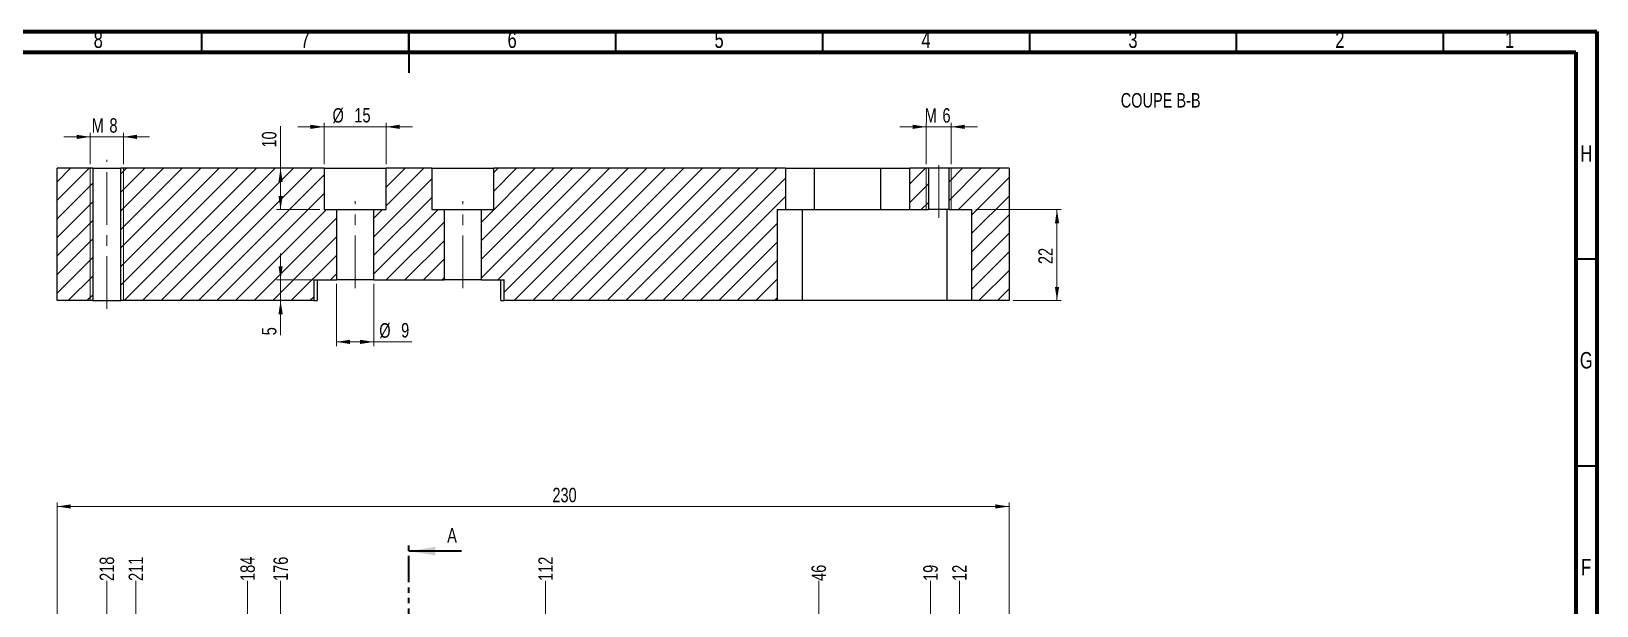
# Model space of a CAD drawing. Header units: millimetres. Extents: x 15 to 589, y 5 to 415.
# Drawn here: x 210.8 to 589, y 276.1 to 415 of the extents above; entities that cross this region are included whole.
import ezdxf

# ---------------------------------------------------------------- set-up
doc = ezdxf.new("R2010")
doc.units = ezdxf.units.MM
doc.linetypes.add('CENTERX2', pattern=[20.32, 12.7, -2.54, 2.54, -2.54])
doc.linetypes.add('PHANTOM', pattern=[12.7, 6.35, -1.27, 1.27, -1.27, 1.27, -1.27])
doc.styles.add('SLDTEXTSTYLE0', font='TXT', dxfattribs={"width": 0.75})
doc.dimstyles.new('SLDDIMSTYLE1', dxfattribs={"dimtxt": 3.5, "dimasz": 3.302, "dimexe": 0, "dimexo": 0.0625, "dimgap": 0.875, "dimtad": 0, "dimtih": 1, "dimtoh": 1, "dimrnd": 1e-09, "dimzin": 12, "dimdsep": 46, "dimtxsty": 'SLDTEXTSTYLE0', "dimblk1": 'NONE', "dimblk2": 'NONE', "dimsah": 1, "dimcen": 0.09, "dimadec": 0, "dimazin": 3, "dimtfac": 1, "dimtofl": 0, "dimtmove": 0, "dimatfit": 3, "dimldrblk": 'NONE', "dimfxl": 1, "dimfrac": 2, "dimtolj": 1, "dimtzin": 12, "dimarcsym": 0})
doc.dimstyles.new('SLDDIMSTYLE3', dxfattribs={"dimtxt": 3.5, "dimasz": 3.302, "dimexe": 0, "dimexo": 0.0625, "dimgap": 0.875, "dimtad": 1, "dimrnd": 1e-09, "dimzin": 12, "dimdsep": 46, "dimtxsty": 'SLDTEXTSTYLE0', "dimsah": 1, "dimcen": 0.09, "dimadec": 0, "dimazin": 3, "dimtfac": 1, "dimtofl": 0, "dimtmove": 0, "dimatfit": 3, "dimfxl": 1, "dimfrac": 2, "dimtolj": 1, "dimtzin": 12, "dimarcsym": 0})
doc.dimstyles.new('SLDDIMSTYLE5', dxfattribs={"dimtxt": 3.5, "dimasz": 3.302, "dimexe": 0, "dimexo": 0.0625, "dimgap": 0.875, "dimtad": 1, "dimrnd": 1e-09, "dimzin": 12, "dimdsep": 46, "dimtxsty": 'SLDTEXTSTYLE0', "dimsah": 1, "dimcen": 0.09, "dimadec": 0, "dimazin": 3, "dimtfac": 1, "dimtmove": 0, "dimatfit": 0, "dimfxl": 1, "dimfrac": 2, "dimtolj": 1, "dimtzin": 12, "dimarcsym": 0})

# ---------------------------------------------------------------- blocks, each defined once
blk = doc.blocks.new('_D_26')
at = {"color": 7, "linetype": 'Continuous', "lineweight": 18}
blk.add_line((435.02, 261.13), (435.02, 282.13), dxfattribs=at)
at = {"color": 7, "linetype": 'Continuous', "lineweight": 18, "insert": (433.29, 282.13), "char_height": 3.5, "attachment_point": 1, "rotation": 90, "style": 'SLDTEXTSTYLE0'}
blk.add_mtext('12', dxfattribs=at)
blk = doc.blocks.new('_None')
blk = doc.blocks.new('_D_30')
at = {"color": 7, "linetype": 'Continuous', "lineweight": 18}
blk.add_line((428.02, 241.13), (428.02, 282.13), dxfattribs=at)
at = {"color": 7, "linetype": 'Continuous', "lineweight": 18, "insert": (426.29, 282.13), "char_height": 3.5, "attachment_point": 1, "rotation": 90, "style": 'SLDTEXTSTYLE0'}
blk.add_mtext('19', dxfattribs=at)
blk = doc.blocks.new('_D_32')
at = {"color": 7, "linetype": 'Continuous', "lineweight": 18}
blk.add_line((401.02, 241.13), (401.02, 282.13), dxfattribs=at)
at = {"color": 7, "linetype": 'Continuous', "lineweight": 18, "insert": (399.29, 282.13), "char_height": 3.5, "attachment_point": 1, "rotation": 90, "style": 'SLDTEXTSTYLE0'}
blk.add_mtext('46', dxfattribs=at)
blk = doc.blocks.new('_D_35')
at = {"color": 7, "linetype": 'Continuous', "lineweight": 18}
blk.add_line((335.02, 273.13), (335.02, 282.13), dxfattribs=at)
at = {"color": 7, "linetype": 'Continuous', "lineweight": 18, "insert": (333.29, 282.13), "char_height": 3.5, "attachment_point": 1, "rotation": 90, "style": 'SLDTEXTSTYLE0'}
blk.add_mtext('112', dxfattribs=at)
blk = doc.blocks.new('_D_42')
at = {"color": 7, "linetype": 'Continuous', "lineweight": 18}
blk.add_line((271.02, 273.13), (271.02, 282.13), dxfattribs=at)
at = {"color": 7, "linetype": 'Continuous', "lineweight": 18, "insert": (269.29, 282.13), "char_height": 3.5, "attachment_point": 1, "rotation": 90, "style": 'SLDTEXTSTYLE0'}
blk.add_mtext('176', dxfattribs=at)
blk = doc.blocks.new('_D_43')
at = {"color": 7, "linetype": 'Continuous', "lineweight": 18}
blk.add_line((263.02, 241.13), (263.02, 282.13), dxfattribs=at)
at = {"color": 7, "linetype": 'Continuous', "lineweight": 18, "insert": (261.29, 282.13), "char_height": 3.5, "attachment_point": 1, "rotation": 90, "style": 'SLDTEXTSTYLE0'}
blk.add_mtext('184', dxfattribs=at)
blk = doc.blocks.new('_D_46')
at = {"color": 7, "linetype": 'Continuous', "lineweight": 18}
blk.add_line((236.02, 241.13), (236.02, 282.13), dxfattribs=at)
at = {"color": 7, "linetype": 'Continuous', "lineweight": 18, "insert": (234.29, 282.13), "char_height": 3.5, "attachment_point": 1, "rotation": 90, "style": 'SLDTEXTSTYLE0'}
blk.add_mtext('211', dxfattribs=at)
blk = doc.blocks.new('_D_49')
at = {"color": 7, "linetype": 'Continuous', "lineweight": 18}
blk.add_line((229.02, 261.13), (229.02, 282.13), dxfattribs=at)
at = {"color": 7, "linetype": 'Continuous', "lineweight": 18, "insert": (227.29, 282.13), "char_height": 3.5, "attachment_point": 1, "rotation": 90, "style": 'SLDTEXTSTYLE0'}
blk.add_mtext('218', dxfattribs=at)
blk = doc.blocks.new('_D_56')
at = {"color": 7, "linetype": 'Continuous', "lineweight": 18}
for p, q in [((217.02, 273.13), (217.02, 301.13)), ((447.02, 300.13), (217.02, 300.13)), ((447.02, 273.13), (447.02, 301.13))]:
    blk.add_line(p, q, dxfattribs=at)
for points in [[(217.02, 300.13), (220.32, 299.63), (220.32, 300.64)], [(447.02, 300.13), (443.72, 300.64), (443.72, 299.63)]]:
    blk.add_solid(points, dxfattribs=at)
at = {"color": 7, "linetype": 'Continuous', "lineweight": 18, "insert": (336.69, 304.65), "char_height": 3.5, "attachment_point": 1, "style": 'SLDTEXTSTYLE0'}
blk.add_mtext('230', dxfattribs=at)
blk = doc.blocks.new('_D_63')
at = {"color": 7, "linetype": 'Continuous', "lineweight": 18}
for p, q in [((427.02, 391.93), (420.67, 391.93)), ((427.02, 382.93), (427.02, 392.93)), ((433.02, 391.93), (427.02, 391.93)), ((433.02, 382.93), (433.02, 392.93)), ((433.02, 391.93), (439.37, 391.93))]:
    blk.add_line(p, q, dxfattribs=at)
for points in [[(427.02, 391.93), (423.72, 392.44), (423.72, 391.42)], [(433.02, 391.93), (436.32, 391.42), (436.32, 392.44)]]:
    blk.add_solid(points, dxfattribs=at)
at = {"color": 7, "linetype": 'Continuous', "lineweight": 18, "char_height": 3.5, "attachment_point": 1, "style": 'SLDTEXTSTYLE0'}
for s, insert in [('M', (426.64, 396.44)), ('6', (430.93, 396.44))]:
    blk.add_mtext(s, dxfattribs=dict(at, insert=insert))
blk = doc.blocks.new('_D_64')
at = {"color": 7, "linetype": 'Continuous', "lineweight": 18}
for p, q in [((439.02, 371.93), (459.6, 371.93)), ((458.6, 349.93), (458.6, 371.93)), ((448.02, 349.93), (459.6, 349.93))]:
    blk.add_line(p, q, dxfattribs=at)
for points in [[(458.6, 371.93), (458.1, 368.63), (459.11, 368.63)], [(458.6, 349.93), (459.11, 353.23), (458.1, 353.23)]]:
    blk.add_solid(points, dxfattribs=at)
at = {"color": 7, "linetype": 'Continuous', "lineweight": 18, "insert": (454.09, 358.75), "char_height": 3.5, "attachment_point": 1, "rotation": 90, "style": 'SLDTEXTSTYLE0'}
blk.add_mtext('22', dxfattribs=at)
blk = doc.blocks.new('_D_65')
at = {"color": 7, "linetype": 'Continuous', "lineweight": 18}
for p, q in [((281.52, 391.93), (275.17, 391.93)), ((281.52, 382.93), (281.52, 392.93)), ((281.52, 391.93), (296.52, 391.93)), ((296.52, 382.93), (296.52, 392.93)), ((296.52, 391.93), (302.87, 391.93))]:
    blk.add_line(p, q, dxfattribs=at)
for points in [[(281.52, 391.93), (278.22, 392.44), (278.22, 391.42)], [(296.52, 391.93), (299.82, 391.42), (299.82, 392.44)]]:
    blk.add_solid(points, dxfattribs=at)
at = {"color": 7, "linetype": 'Continuous', "lineweight": 18, "char_height": 3.5, "attachment_point": 1, "style": 'SLDTEXTSTYLE0'}
for s, insert in [('%%c', (283.56, 396.44)), ('15', (288.84, 396.49))]:
    blk.add_mtext(s, dxfattribs=dict(at, insert=insert))
blk = doc.blocks.new('_D_66')
at = {"color": 7, "linetype": 'Continuous', "lineweight": 18}
for p, q in [((271.01, 381.93), (271.01, 392.09)), ((271.01, 381.93), (271.01, 371.93)), ((280.52, 371.93), (270.01, 371.93))]:
    blk.add_line(p, q, dxfattribs=at)
for points in [[(271.01, 381.93), (270.5, 378.63), (271.52, 378.63)], [(271.01, 371.93), (271.52, 375.23), (270.5, 375.23)]]:
    blk.add_solid(points, dxfattribs=at)
at = {"color": 7, "linetype": 'Continuous', "lineweight": 18, "insert": (266.5, 386.92), "char_height": 3.5, "attachment_point": 1, "rotation": 90, "style": 'SLDTEXTSTYLE0'}
blk.add_mtext('10', dxfattribs=at)
blk = doc.blocks.new('_D_67')
at = {"color": 7, "linetype": 'Continuous', "lineweight": 18}
for p, q in [((284.52, 353.93), (284.52, 338.93)), ((293.52, 353.93), (293.52, 338.93)), ((284.52, 339.93), (293.52, 339.93)), ((293.52, 339.93), (302.72, 339.93))]:
    blk.add_line(p, q, dxfattribs=at)
for points in [[(284.52, 339.93), (287.82, 339.42), (287.82, 340.44)], [(293.52, 339.93), (290.22, 340.44), (290.22, 339.42)]]:
    blk.add_solid(points, dxfattribs=at)
at = {"color": 7, "linetype": 'Continuous', "lineweight": 18, "char_height": 3.5, "attachment_point": 1, "style": 'SLDTEXTSTYLE0'}
for s, insert in [('%%c', (294.86, 344.44)), ('9', (300.14, 344.49))]:
    blk.add_mtext(s, dxfattribs=dict(at, insert=insert))
blk = doc.blocks.new('_D_68')
at = {"color": 7, "linetype": 'Continuous', "lineweight": 18}
for p, q in [((271.01, 354.93), (271.01, 361.28)), ((283.52, 354.93), (270.01, 354.93)), ((271.01, 349.93), (271.01, 354.93)), ((271.01, 349.93), (271.01, 341.53))]:
    blk.add_line(p, q, dxfattribs=at)
for points in [[(271.01, 354.93), (271.52, 358.23), (270.5, 358.23)], [(271.01, 349.93), (270.5, 346.63), (271.52, 346.63)]]:
    blk.add_solid(points, dxfattribs=at)
at = {"color": 7, "linetype": 'Continuous', "lineweight": 18, "insert": (266.5, 341.53), "char_height": 3.5, "attachment_point": 1, "rotation": 90, "style": 'SLDTEXTSTYLE0'}
blk.add_mtext('5', dxfattribs=at)
blk = doc.blocks.new('_D_69')
at = {"color": 7, "linetype": 'Continuous', "lineweight": 18}
for p, q in [((225.02, 382.93), (225.02, 390.5)), ((233.02, 382.93), (233.02, 390.5)), ((225.02, 389.5), (218.67, 389.5)), ((225.02, 389.5), (233.02, 389.5)), ((233.02, 389.5), (239.37, 389.5))]:
    blk.add_line(p, q, dxfattribs=at)
for points in [[(225.02, 389.5), (221.72, 390.01), (221.72, 388.99)], [(233.02, 389.5), (236.32, 388.99), (236.32, 390.01)]]:
    blk.add_solid(points, dxfattribs=at)
at = {"color": 7, "linetype": 'Continuous', "lineweight": 18, "char_height": 3.5, "attachment_point": 1, "style": 'SLDTEXTSTYLE0'}
for s, insert in [('M', (225.37, 394.01)), ('8', (229.66, 394.01))]:
    blk.add_mtext(s, dxfattribs=dict(at, insert=insert))

msp = doc.modelspace()

# ---------------------------------------------------------------- hatches: boundary and pattern name
at = {"linetype": 'Continuous', "lineweight": 18}
h = msp.add_hatch(dxfattribs=at)
h.set_pattern_fill('ANSI31', style=0)
h.paths.add_polyline_path([(225.621, 349.929), (225.621, 381.929), (217.021, 381.929), (217.021, 349.929)], flags=0)
h = msp.add_hatch(dxfattribs=at)
h.set_pattern_fill('ANSI31', style=0)
h.paths.add_polyline_path([(281.521, 371.929), (281.521, 381.929), (232.421, 381.929), (232.421, 349.929), (279.021, 349.929), (279.021, 354.929), (284.521, 354.929), (284.521, 371.929)], flags=0)
h = msp.add_hatch(dxfattribs=at)
h.set_pattern_fill('ANSI31', style=0)
h.paths.add_polyline_path([(310.521, 354.929), (310.521, 371.929), (307.521, 371.929), (307.521, 381.929), (296.521, 381.929), (296.521, 371.929), (293.521, 371.929), (293.521, 354.929)], flags=0)
h = msp.add_hatch(dxfattribs=at)
h.set_pattern_fill('ANSI31', style=0)
h.paths.add_polyline_path([(393.021, 371.929), (393.021, 381.929), (322.521, 381.929), (322.521, 371.929), (319.521, 371.929), (319.521, 354.929), (325.021, 354.929), (325.021, 349.929), (391.021, 349.929), (391.021, 371.929)], flags=0)
h = msp.add_hatch(dxfattribs=at)
h.set_pattern_fill('ANSI31', style=0)
h.paths.add_polyline_path([(427.521, 371.929), (427.521, 381.929), (423.021, 381.929), (423.021, 371.929)], flags=0)
h = msp.add_hatch(dxfattribs=at)
h.set_pattern_fill('ANSI31', style=0)
h.paths.add_polyline_path([(447.021, 349.929), (447.021, 381.929), (432.521, 381.929), (432.521, 371.929), (438.021, 371.929), (438.021, 349.929)], flags=0)

# ---------------------------------------------------------------- linework, layer by layer
at = {"color": 7, "linetype": 'Continuous', "lineweight": 70}
for p, q in [((15, 415), (589, 415)), ((589, 415), (589, 5)), ((20, 410), (584, 410)), ((584, 410), (584, 10))]:
    msp.add_line(p, q, dxfattribs=at)
at = {"color": 7, "linetype": 'Continuous', "lineweight": 35}
for p, q in [((252, 410), (252, 415)), ((302, 415), (302, 405)), ((302, 410), (302, 415)), ((352, 410), (352, 415)), ((402, 410), (402, 415)), ((452, 410), (452, 415)), ((502, 410), (502, 415)), ((552, 410), (552, 415)), ((584, 360), (589, 360)), ((584, 310), (589, 310)), ((314.721, 289.335), (302.021, 289.335))]:
    msp.add_line(p, q, dxfattribs=at)
at = {"color": 7, "linetype": 'CENTERX2', "lineweight": 18}
for p, q in [((229.021, 347.929), (229.021, 383.929)), ((430.021, 369.929), (430.021, 383.929)), ((289.021, 352.929), (289.021, 373.929)), ((315.021, 352.929), (315.021, 373.929))]:
    msp.add_line(p, q, dxfattribs=at)
at = {"color": 7, "linetype": 'Continuous', "lineweight": 25}
for p, q in [((217.021, 349.929), (217.021, 381.929)), ((225.621, 381.929), (217.021, 381.929)), ((225.621, 381.929), (225.621, 349.929)), ((225.621, 381.929), (232.421, 381.929)), ((232.421, 349.929), (232.421, 381.929)), ((281.521, 381.929), (232.421, 381.929)), ((281.521, 381.929), (281.521, 371.929)), ((281.521, 381.929), (296.521, 381.929)), ((296.521, 371.929), (296.521, 381.929)), ((307.521, 381.929), (296.521, 381.929)), ((307.521, 381.929), (307.521, 371.929)), ((307.521, 381.929), (322.521, 381.929)), ((322.521, 371.929), (322.521, 381.929)), ((393.021, 381.929), (322.521, 381.929)), ((393.021, 381.929), (393.021, 371.929)), ((393.021, 381.929), (400.021, 381.929)), ((400.021, 371.929), (400.021, 381.929)), ((400.021, 381.929), (416.021, 381.929)), ((416.021, 371.929), (416.021, 381.929)), ((416.021, 381.929), (423.021, 381.929)), ((423.021, 371.929), (423.021, 381.929)), ((427.521, 381.929), (423.021, 381.929)), ((427.521, 381.929), (427.521, 371.929)), ((432.521, 381.929), (427.521, 381.929)), ((432.521, 371.929), (432.521, 381.929)), ((447.021, 381.929), (432.521, 381.929)), ((447.021, 381.929), (447.021, 349.929)), ((281.521, 371.929), (284.521, 371.929)), ((284.521, 371.929), (284.521, 354.929)), ((284.521, 371.929), (293.521, 371.929)), ((293.521, 354.929), (293.521, 371.929)), ((293.521, 371.929), (296.521, 371.929)), ((307.521, 371.929), (310.521, 371.929)), ((310.521, 371.929), (310.521, 354.929)), ((310.521, 371.929), (319.521, 371.929)), ((319.521, 354.929), (319.521, 371.929)), ((319.521, 371.929), (322.521, 371.929)), ((391.021, 371.929), (393.021, 371.929)), ((391.021, 371.929), (391.021, 349.929)), ((393.021, 371.929), (400.021, 371.929)), ((397.021, 371.929), (397.021, 349.929)), ((400.021, 371.929), (416.021, 371.929)), ((416.021, 371.929), (423.021, 371.929)), ((423.021, 371.929), (427.521, 371.929)), ((432.521, 371.929), (427.521, 371.929)), ((432.021, 371.929), (432.021, 349.929)), ((432.521, 371.929), (438.021, 371.929)), ((438.021, 349.929), (438.021, 371.929)), ((279.021, 354.929), (284.521, 354.929)), ((279.021, 354.929), (279.021, 349.929)), ((279.825, 354.929), (279.825, 349.929)), ((293.521, 354.929), (284.521, 354.929)), ((293.521, 354.929), (310.521, 354.929)), ((319.521, 354.929), (310.521, 354.929)), ((319.521, 354.929), (325.021, 354.929)), ((324.217, 349.929), (324.217, 354.929)), ((325.021, 349.929), (325.021, 354.929)), ((225.621, 349.929), (217.021, 349.929)), ((225.621, 349.929), (232.421, 349.929)), ((279.021, 349.929), (232.421, 349.929)), ((279.021, 349.929), (279.825, 349.929)), ((324.217, 349.929), (325.021, 349.929)), ((391.021, 349.929), (325.021, 349.929)), ((397.021, 349.929), (391.021, 349.929)), ((432.021, 349.929), (397.021, 349.929)), ((438.021, 349.929), (432.021, 349.929)), ((447.021, 349.929), (438.021, 349.929))]:
    msp.add_line(p, q, dxfattribs=at)
at = {"color": 7, "linetype": 'Continuous', "lineweight": 18}
for p, q in [((225.021, 381.929), (225.021, 349.929)), ((233.021, 349.929), (233.021, 381.929)), ((427.021, 381.929), (427.021, 371.929)), ((433.021, 371.929), (433.021, 381.929))]:
    msp.add_line(p, q, dxfattribs=at)
at = {"color": 7, "linetype": 'PHANTOM', "lineweight": 35}
msp.add_line((302.021, 192.922), (302.021, 291.335), dxfattribs=at)
at = {"color": 7, "linetype": 'Continuous', "lineweight": 35}
msp.add_solid([(302.021, 289.335), (308.371, 288.319), (308.371, 290.351)], dxfattribs=at)

# ---------------------------------------------------------------- texts
at = {"color": 7, "linetype": 'Continuous', "lineweight": 0, "attachment_point": 2, "style": 'SLDTEXTSTYLE0'}
for s, insert, char_height in [('8', (226.96, 414.973), 3.969), ('7', (276.96, 414.973), 3.969), ('6', (326.96, 414.973), 3.969), ('5', (376.96, 414.973), 3.969), ('4', (426.96, 414.973), 3.969), ('3', (476.96, 414.973), 3.969), ('2', (526.96, 414.973), 3.969), ('1', (567.96, 414.973), 3.969), ('COUPE B-B', (483.656, 400.099), 3.5), ('H', (586.49, 387.473), 3.969), ('G', (586.487, 337.473), 3.969), ('F', (586.458, 287.473), 3.969)]:
    msp.add_mtext(s, dxfattribs=dict(at, insert=insert, char_height=char_height))
at = {"color": 7, "linetype": 'Continuous', "insert": (311.27, 294.896), "char_height": 3.5, "attachment_point": 1, "style": 'SLDTEXTSTYLE0'}
msp.add_mtext('A', dxfattribs=at)

# ---------------------------------------------------------------- dimensions: what is measured, and where the dimension line sits
at = {"color": 7, "linetype": 'Continuous', "lineweight": 18}
for base, p1, p2, text, dimstyle, picture, middle in [((233.021, 389.502), (225.021, 381.929), (233.021, 381.929), 'M', 'SLDDIMSTYLE5', '_D_69', (228.807, 389.502)), ((296.521, 391.929), (281.521, 381.929), (296.521, 381.929), '%%c<>', 'SLDDIMSTYLE5', '_D_65', (288.788, 391.929)), ((427.021, 391.929), (433.021, 381.929), (427.021, 381.929), 'M', 'SLDDIMSTYLE5', '_D_63', (430.081, 391.929)), ((293.521, 339.929), (284.521, 354.929), (293.521, 354.929), '%%c<>', 'SLDDIMSTYLE3', '_D_67', (298.79, 339.929))]:
    dim = msp.add_linear_dim(base=base, p1=p1, p2=p2, text=text, dimstyle=dimstyle, dxfattribs=at)
    dim.commit()
    dim.dimension.update_dxf_attribs({"geometry": picture, "text_midpoint": middle, "dimtype": 160})
for base, p1, p2, dimstyle, picture, middle in [((271.007, 371.929), (281.521, 381.929), (281.521, 371.929), 'SLDDIMSTYLE3', '_D_66', (271.007, 389.502)), ((458.603, 371.929), (447.021, 349.929), (438.021, 371.929), 'SLDDIMSTYLE3', '_D_64', (458.603, 361.34)), ((271.007, 354.929), (279.825, 349.929), (284.521, 354.929), 'SLDDIMSTYLE5', '_D_68', (271.007, 342.827))]:
    dim = msp.add_linear_dim(base=base, p1=p1, p2=p2, angle=90, dimstyle=dimstyle, dxfattribs=at)
    dim.commit()
    dim.dimension.update_dxf_attribs({"geometry": picture, "text_midpoint": middle, "dimtype": 160})
dim = msp.add_linear_dim(base=(217.021, 300.135), p1=(447.021, 272.135), p2=(217.021, 272.135), dimstyle='SLDDIMSTYLE3', dxfattribs=at)
dim.commit()
dim.dimension.update_dxf_attribs({"geometry": '_D_56', "text_midpoint": (340.572, 300.135), "dimtype": 160})
for feature_location, offset, picture, middle in [((229.021, 260.135), (0, 22), '_D_49', (229.021, 286.014)), ((236.021, 240.135), (0, 42), '_D_46', (236.021, 286.014)), ((263.021, 240.135), (0, 42), '_D_43', (263.021, 286.014)), ((271.021, 272.135), (0, 10), '_D_42', (271.021, 286.014)), ((335.021, 272.135), (0, 10), '_D_35', (335.021, 286.014)), ((401.021, 240.135), (0, 42), '_D_32', (401.021, 284.721)), ((428.021, 240.135), (0, 42), '_D_30', (428.021, 284.721)), ((435.021, 260.135), (0, 22), '_D_26', (435.021, 284.721))]:
    dim = msp.add_ordinate_dim(feature_location=feature_location, offset=offset, dtype=1, origin=(447.021, 112.135), dimstyle='SLDDIMSTYLE1', dxfattribs=at)
    dim.commit()
    dim.dimension.update_dxf_attribs({"geometry": picture, "text_midpoint": middle})

doc.saveas('drawing.dxf')
